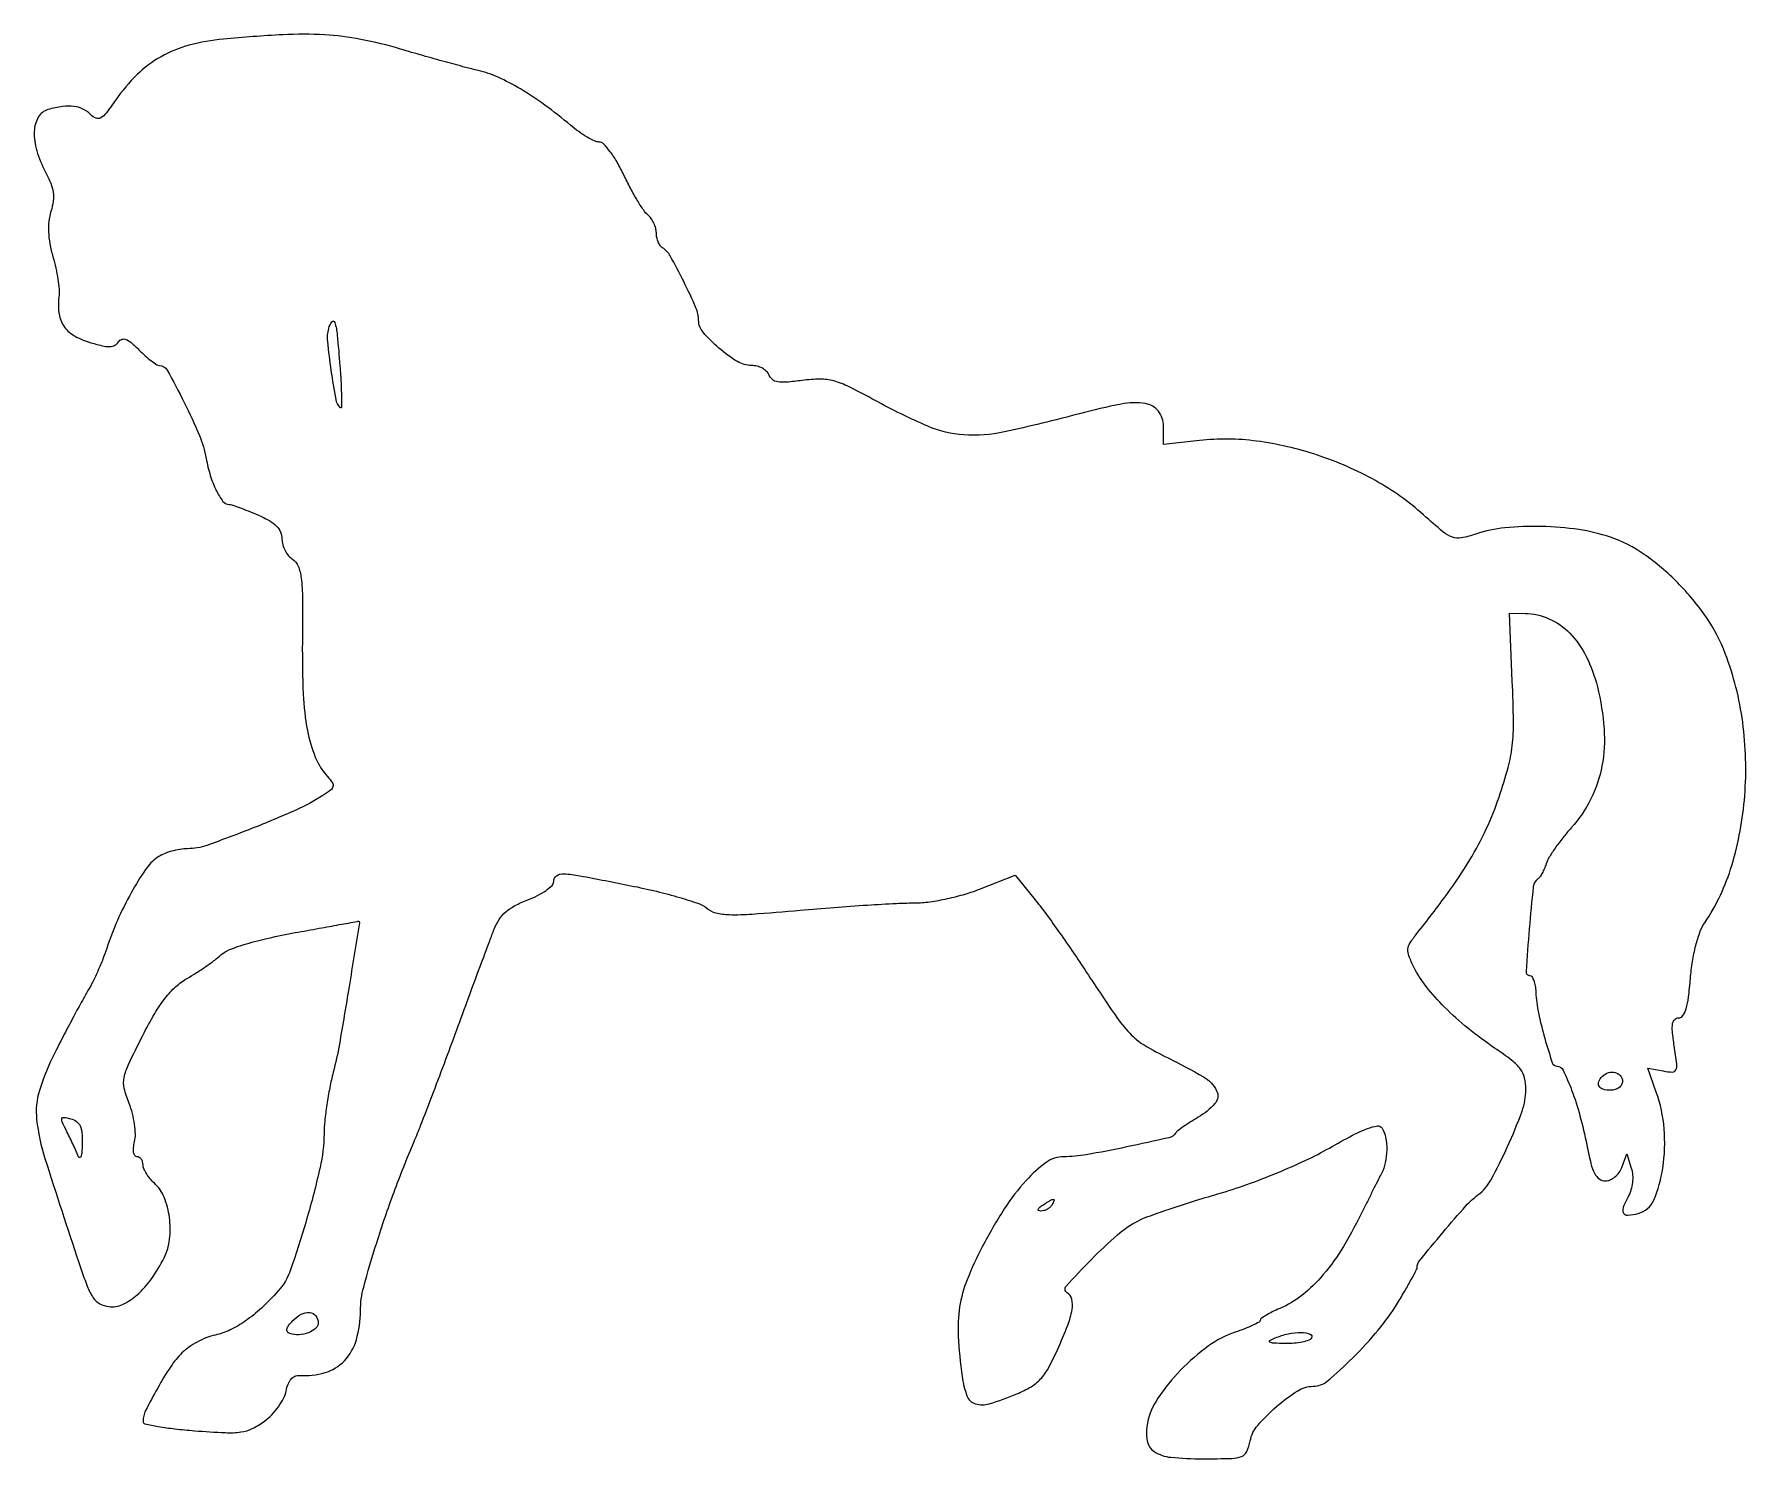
# Model space of a CAD drawing. Extents: x 0 to 283, y 0 to 236.
import ezdxf

# ---------------------------------------------------------------- set-up
doc = ezdxf.new("R2010")
doc.units = 0

msp = doc.modelspace()

# ---------------------------------------------------------------- linework, layer by layer
for points in [[(31.330322, 235.045013, 0.042385), (25.641592, 234.028939, 0.063252), (20.969664, 232.120503, 0.064991), (17.013154, 229.150408, 0.047797), (13.470762, 224.957809, -0.011447), (11.888467, 222.782651, -0.098143), (10.990875, 221.990081, -0.234786), (10.214565, 221.938411, -0.097972), (9.319002, 222.538141, 0.08178), (8.033912, 223.459854, 0.085685), (6.541554, 223.902026, 0.066189), (4.680538, 223.873946, 0.028649), (2.25, 223.369714, 0.202098), (0.651626, 222.127515, 0.118564), (-0.017433, 219.758812, 0.082697), (0.387031, 216.559571, 0.050416), (1.843878, 213.030686, -0.027882), (2.707447, 211.179656, -0.060883), (3.10801, 209.668745, -0.067394), (3.112328, 208.205331, -0.041561), (2.744937, 206.520588, 0.045914), (2.401236, 204.875969, 0.039417), (2.338535, 203.108661, 0.035008), (2.560119, 201.161631, 0.02332), (3.072128, 198.9743, -0.014454), (3.539732, 197.125006, -0.014853), (3.894965, 195.268435, -0.014742), (4.107166, 193.643644, -0.058897), (4.089856, 192.64165, 0.061404), (4.054658, 189.775185, 0.115592), (4.823581, 187.605184, 0.115903), (6.474648, 186.00638, 0.06194), (9.088309, 184.855396, 0.01369), (11.221457, 184.279433, 0.061877), (12.500455, 184.134624, 0.118308), (13.338681, 184.345427, 0.134635), (13.943205, 184.908104, -0.168181), (14.46884, 185.336634, -0.182741), (15.126423, 185.329559, -0.084319), (16.019385, 184.793692, -0.019169), (17.319149, 183.589942, 0.01456), (18.370525, 182.598077, 0.019211), (19.387593, 181.760795, 0.016909), (20.268541, 181.136501, 0.146715), (20.723721, 181, -0.27374), (21.988481, 180.251481, -0.009085), (24.816314, 174.870408, -0.016845), (27.331286, 169.415385, -0.05572), (28.449388, 165.626892, 0.030729), (29.137838, 162.777854, 0.040534), (30.127424, 160.297094, 0.045188), (31.229198, 158.50368, 0.236671), (32.233687, 158, -0.081364), (32.710858, 157.921833, -0.006248), (33.942221, 157.490079, -0.008439), (35.403574, 156.928965, -0.006334), (36.99314, 156.2641, -0.024738), (38.915201, 155.315912, -0.069041), (40.113507, 154.413214, -0.09912), (40.769565, 153.432782, -0.098347), (41, 152.272574, 0.06834), (41.129617, 151.328674, 0.05219), (41.514063, 150.358323, 0.053095), (42.080287, 149.508237, 0.079823), (42.75, 148.923451, -0.160879), (43.683449, 147.799978, -0.064148), (44.177375, 145.833917, -0.027984), (44.392559, 142.370947, -0.003885), (44.380579, 135.170604, 0.013153), (44.525353, 126.590752, 0.035652), (45.219892, 120.548803, 0.051246), (46.51847, 116.167236, 0.086473), (48.558286, 112.935595, -0.036002), (49.335809, 111.941159, -0.211805), (49.447867, 111.304314, -0.169225), (49.056998, 110.705813, -0.021615), (47.781956, 109.807505, -0.038182), (43.281399, 107.382564, -0.010881), (35.952728, 104.317483, -0.008222), (28.552691, 101.549647, -0.085577), (25.364799, 101, 0.042206), (24.092984, 100.892452, 0.029161), (22.684673, 100.567117, 0.0295), (21.357933, 100.091346, 0.051975), (20.341092, 99.526357, 0.091111), (18.419227, 97.576089, 0.022172), (16.039722, 93.712428, 0.02273), (13.749043, 89.114622, 0.025528), (11.9819, 84.5, -0.015417), (11.35188, 82.749654, -0.010426), (10.531417, 80.79375, -0.010511), (9.658443, 78.934901, -0.020553), (8.872352, 77.5, 0.010294), (7.941225, 75.88012, 0.002746), (6.526184, 73.262675, 0.002783), (4.950304, 70.26905, 0.002868), (3.423732, 67.287829, 0.039833), (0.849122, 60.986664, 0.105614), (0.376379, 56.169367, 0.048787), (1.754633, 49.7069, 0.003609), (7.358398, 32.5, 0.009647), (8.756505, 28.564503, 0.059241), (9.746844, 26.657522, 0.117959), (10.833982, 25.667588, 0.096544), (12.334378, 25.184801, 0.14004), (14.599651, 25.549096, 0.07169), (17.025788, 27.141604, 0.057743), (19.39634, 29.782827, 0.038355), (21.489487, 33.279381, 0.087291), (22.396989, 36.336107, 0.06115), (22.369299, 39.936063, 0.062909), (21.492729, 43.291973, 0.114012), (19.879544, 45.609012, -0.035456), (19.16031, 46.359177, -0.035165), (18.552116, 47.205414, -0.037371), (18.12981, 48.020246, -0.101207), (18, 48.654988, 0.07416), (17.923353, 49.168909, 0.088299), (17.700653, 49.604903, 0.100632), (17.369564, 49.896362, 0.131052), (16.980948, 50, -0.253119), (16.628723, 50.190516, -0.106352), (16.4291, 50.709431, -0.066496), (16.41107, 51.509361, -0.033924), (16.589422, 52.500264, 0.067457), (16.727419, 53.736191, 0.029506), (16.591225, 55.383066, 0.028277), (16.234852, 57.158936, 0.031517), (15.68937, 58.818321, -0.036164), (14.890921, 61.325457, -0.109015), (14.857304, 63.108968, -0.061998), (15.574285, 65.256954, -0.006354), (17.950202, 70.068057, -0.014426), (19.936354, 73.701405, -0.032816), (21.688116, 76.291176, -0.042739), (23.414879, 78.160574, -0.055294), (25.301517, 79.533664, 0.012173), (26.814112, 80.446556, 0.009493), (28.413303, 81.508845, 0.009618), (29.865885, 82.555891, 0.022946), (30.891601, 83.4019, -0.091583), (32.328123, 84.288396, -0.019616), (35.110541, 85.244624, -0.017832), (38.75943, 86.200218, -0.01029), (43.20939, 87.10178, 0.000041), (47.159758, 87.818174, 0.000068), (50.496195, 88.423988, 0.000003), (53.511439, 88.971924, 0.017151), (53.56489, 88.983544, -0.539455), (53.827761, 88.743007, -0.000419), (52.110566, 78.137732, -0.003006), (50.508981, 68.658469, -0.020043), (49.494855, 63.980145, 0.014866), (48.919576, 61.45293, 0.010975), (48.428157, 58.626432, 0.011112), (48.081532, 55.93255, 0.0243), (47.9627, 53.855655, -0.053671), (47.306469, 48.214188, -0.015103), (45.083097, 39.623141, -0.012559), (42.417003, 31.258819, -0.099652), (40.366391, 27.777611, -0.021958), (37.591126, 24.943389, -0.035364), (34.967074, 22.815767, -0.041526), (32.437969, 21.342069, -0.05716), (29.952024, 20.489463, 0.04208), (28.534823, 20.050583, 0.027236), (26.979802, 19.320629, 0.027354), (25.527983, 18.434432, 0.045699), (24.428765, 17.519674, 0.050408), (22.591889, 15.269728, 0.016979), (20.375468, 11.654488, 0.013515), (18.42264, 7.984446, 0.116008), (18, 6.187365, 0.351539), (18.303702, 5.808787, 0.009773), (20.50555, 5.364579, 0.015951), (23.259448, 4.95505, 0.009753), (26.529531, 4.639423, 0.007167), (31.631757, 4.320728, 0.04628), (34.206872, 4.435259, 0.079566), (36.079141, 5.005689, 0.045557), (38.103007, 6.234278, 0.042848), (39.308183, 7.296177, 0.034504), (40.412878, 8.624106, 0.035664), (41.265499, 10.003567, 0.07135), (41.691921, 11.209606, -0.044876), (42.027401, 12.345882, -0.080258), (42.524271, 13.180542, -0.104952), (43.150727, 13.6713, -0.133856), (43.868445, 13.80878, 0.091341), (48.128636, 14.259062, 0.13189), (51.341677, 16.227873, 0.120552), (53.323536, 19.698614, 0.06904), (54.005205, 24.5, -0.065263), (54.531726, 28.420193, -0.010763), (56.685484, 35.761274, -0.01193), (59.569565, 44.160487, -0.011569), (62.878806, 52.5, 0.00731), (64.004762, 55.268475, 0.00166), (65.829677, 59.996875, 0.001718), (67.897692, 65.464842, 0.001669), (69.948368, 71, -0.000463), (71.935146, 76.402662, -0.000559), (73.810809, 81.47117, -0.000474), (75.398907, 85.735522, -0.003817), (76.145591, 87.689089, -0.053402), (76.974839, 89.28419, -0.067179), (78.072122, 90.534574, -0.058424), (79.586488, 91.569825, -0.029539), (81.696246, 92.521797, 0.026872), (83.344258, 93.254869, 0.036503), (84.735772, 94.098932, 0.039879), (85.726707, 94.930086, 0.200928), (86, 95.582708, -0.2428), (86.483134, 96.518978, -0.16989), (87.64555, 96.855084, -0.033435), (90.338236, 96.525093, -0.001786), (98.801852, 94.876644, -0.010057), (103.029642, 93.948768, -0.01283), (106.883766, 92.915989, -0.010797), (110.042653, 91.907358, -0.097478), (111.29182, 91.18381, 0.119567), (112.82814, 90.38136, 0.055087), (115.078741, 90.079617, 0.024504), (118.864763, 90.177256, 0.003307), (126.79182, 90.823915, -0.002992), (132.409336, 91.285732, -0.003123), (137.952621, 91.673263, -0.003001), (142.747015, 91.949483, -0.013719), (145.53625, 92.016749, 0.033311), (147.941475, 92.169136, 0.01878), (150.825749, 92.656602, 0.018329), (153.801094, 93.389881, 0.022818), (156.500892, 94.296325), (162.429284, 96.592649), (165.723576, 92.546325, -0.011898), (167.324968, 90.480869, -0.004346), (169.495318, 87.485483, -0.004306), (171.812531, 84.168059, -0.005139), (173.937519, 81, 0.004168), (178.968183, 73.468398, 0.039705), (181.389606, 70.453055, 0.067606), (183.795993, 68.507767, 0.023277), (187.736064, 66.364077, -0.019374), (193.62096, 63.221517, -0.143377), (195.780515, 60.934595, -0.307023), (195.517359, 58.820266, -0.081276), (192.75, 56.54092, 0.00932), (191.468763, 55.763402, 0.011542), (190.307106, 54.990372, 0.009961), (189.365577, 54.303645, 0.080245), (188.997596, 53.916914, -0.189144), (187.881036, 53.158739, -0.003561), (180.864372, 51.62266, -0.008299), (174.186991, 50.326006, -0.043828), (170.475006, 50, 0.157678), (167.583329, 49.064844, 0.052444), (164.225307, 46.057554, 0.040976), (160.628175, 41.362355, 0.022298), (156.970651, 35.080442, 0.025955), (154.451656, 29.59897, 0.056202), (153.231592, 25.131188, 0.052513), (152.993712, 20.316446, 0.020166), (153.635924, 13.639571, 0.053625), (154.435726, 10.418252, 0.232071), (155.818225, 9.093107, 0.154526), (158.143793, 9.089566, 0.021683), (162.71437, 10.75, 0.035807), (165.052768, 11.91849, 0.073597), (166.6383, 13.205684, 0.061325), (167.953461, 15.050012, 0.018755), (169.474878, 18.125046, 0.013358), (171.138008, 22.111618, 0.051042), (171.84622, 24.705636, 0.097833), (171.794094, 26.413108, 0.20054), (171.028456, 27.482413, -0.46832), (170.871486, 28.586275, -0.010801), (174.98251, 32.94366, -0.018977), (179.386346, 37.086998, -0.060004), (182.729983, 39.360369, -0.032488), (184.406482, 40.09361, -0.005212), (187.779522, 41.275096, -0.005745), (191.788472, 42.581425, -0.005013), (196.012474, 43.857981, 0.014833), (200.767336, 45.397501, 0.011852), (205.796537, 47.327891, 0.012096), (210.55218, 49.41971, 0.019851), (214.456249, 51.44367, -0.008071), (218.3081, 53.557118, -0.031276), (220.790435, 54.675076, -0.053852), (222.405204, 55.092604, -0.295787), (223.184735, 54.735333, -0.096766), (223.779954, 53.214021, -0.048518), (223.951879, 51.148717, -0.047544), (223.717656, 49.006881, -0.070888), (223.080445, 47.236431, 0.00493), (222.596315, 46.30002, 0.001279), (221.835826, 44.783188, 0.001301), (220.977901, 43.049749, 0.001327), (220.134733, 41.323359, -0.022409), (216.797137, 35.162507, -0.040041), (213.44575, 30.481276, -0.048899), (209.967312, 27.096809, -0.068689), (206.25, 24.88456, 0.014547), (205.004712, 24.315321, 0.021697), (203.954687, 23.740007, 0.017862), (203.155072, 23.215736, 0.243323), (203, 22.915948, -0.275288), (202.825259, 22.622622, -0.013545), (201.778608, 22.092048, -0.018732), (200.435606, 21.516901, -0.012098), (198.84207, 20.947878, 0.078661), (194.434758, 18.677011, 0.042387), (189.8199, 14.649877, 0.042541), (186.053698, 10.0262, 0.100618), (184.339894, 5.94947, 0.08938), (184.283421, 2.994542, 0.211959), (185.457732, 1.19003, 0.12171), (188.185624, 0.243694, 0.022927), (193.497445, 0, 0.005697), (198.279792, 0.05449, 0.085007), (199.914404, 0.372915, 0.199484), (200.772286, 1.181454, 0.05601), (201.344297, 2.971487, -0.128704), (202.583528, 5.514801, -0.037157), (205.695009, 8.63701, -0.036737), (209.208936, 11.249995, -0.142441), (211.788208, 12, 0.176945), (214.09421, 12.842446, 0.019486), (218.319795, 16.696864, 0.024536), (222.563639, 21.314205, 0.036694), (225.75, 25.769403, 0.004936), (226.9953, 27.858098, 0.007243), (228.045312, 29.720947, 0.003832), (228.894913, 31.309494, 0.121456), (229, 31.735723, -0.173467), (229.377009, 32.789711, -0.003066), (233.29051, 37.500957, -0.006642), (237.074359, 41.88026, -0.052301), (239.054447, 43.68979, 0.108961), (241.187161, 46.132173, 0.0183), (243.984728, 51.720243, 0.019419), (246.364036, 57.529607, 0.087841), (246.998067, 61.122715, 0.056498), (246.775118, 63.079483, 0.105019), (246.104138, 64.521177, 0.068813), (244.698924, 65.935193, 0.014017), (241.825414, 68, -0.021585), (237.389669, 71.290272, -0.026146), (233.542381, 74.758657, -0.028835), (230.484375, 78.19497, -0.051751), (228.460985, 81.378662, -0.022438), (227.631686, 83.246366, -0.11615), (227.473211, 84.356962, -0.12148), (227.830811, 85.396551, -0.025537), (228.962757, 86.968307, 0.011262), (234.037179, 93.606361, 0.022025), (237.718897, 99.151574, 0.026303), (240.443513, 104.266109, 0.027968), (242.554444, 109.536422, 0.014421), (244.048404, 114.43174, 0.038402), (244.740008, 118.016304, 0.031818), (244.941594, 122.027252, 0.007468), (244.751063, 128.75), (244.263982, 140), (246.881991, 139.964565, -0.103452), (250.82478, 139.084098, -0.092195), (254.270714, 136.676968, -0.079616), (256.999606, 132.840593, -0.054377), (258.84117, 127.80718, -0.042673), (259.942891, 120.838503, -0.063899), (259.597695, 114.694011, -0.070184), (257.776242, 109.26824, -0.066169), (254.497995, 104.436792, 0.014671), (253.107795, 102.78284, 0.015192), (251.833711, 101.068933, 0.015061), (250.823105, 99.522203, 0.061147), (250.358642, 98.5, -0.023722), (250.064163, 97.697705, -0.024944), (249.699299, 96.940625, -0.025608), (249.320666, 96.323298, -0.093157), (248.99623, 96, 0.220316), (248.218699, 94.700609, 0.005624), (247.55956, 87.729853, 0.004565), (247.036869, 80.669851, 0.433314), (247.66468, 80, -0.258956), (247.996496, 79.815796, -0.053566), (248.297891, 79.192188, -0.043815), (248.530113, 78.303525, -0.028637), (248.647289, 77.25, 0.037485), (249.088953, 73.830353, 0.018879), (250.128448, 69.603343, 0.009924), (251.371562, 65.566599, 0.323698), (252.155057, 65, -0.290549), (253.171579, 64.354836, -0.019417), (254.580518, 61.030821, -0.02405), (255.957904, 56.789221, -0.017912), (257.080409, 51.996816, 0.011974), (257.770744, 48.883463, 0.05821), (258.403936, 47.19324, 0.120019), (259.159892, 46.320157, 0.155812), (260.162329, 46, 0.103368), (260.955025, 46.165648, 0.068608), (261.750317, 46.652161, 0.064457), (262.431747, 47.374808, 0.068357), (262.890702, 48.233577), (263.716956, 50.467153), (264.463685, 48.114417, -0.058978), (264.678255, 46.995778, -0.045664), (264.653952, 45.754354, -0.044757), (264.401343, 44.510066, -0.050455), (263.937034, 43.382347, 0.029494), (263.099161, 41.567046, 0.233799), (263.17624, 40.671839, 0.287222), (263.900216, 40.307562, 0.040664), (265.61838, 40.610455, 0.232428), (268.185948, 42.828648, 0.063661), (269.677115, 48.126365, 0.056895), (269.89539, 54.628527, 0.06486), (268.600032, 60.716479), (267.200064, 64.684412), (269.734924, 64.199842, 0.038557), (271.271119, 64.027365, 0.306368), (271.846029, 64.387681, 0.135074), (271.985193, 65.322074, 0.007044), (271.57362, 68.357637, -0.011875), (271.272596, 70.751308, -0.064324), (271.308024, 72.057375, -0.159872), (271.653533, 72.73311, -0.197791), (272.301817, 73, 0.249737), (272.994169, 73.368814, 0.075381), (273.520319, 74.482391, 0.041274), (273.929046, 76.415039, 0.011454), (274.247917, 79.499752, -0.019515), (274.586961, 82.332415, -0.023175), (275.133954, 84.969901, -0.025329), (275.828013, 87.201872, -0.059975), (276.618061, 88.749752, 0.075158), (281.100138, 98.228137, 0.053931), (283.246206, 109.764701, 0.052127), (282.905214, 121.941673, 0.058081), (280.01987, 133.327634, 0.05956), (276.887018, 139.298548, 0.044427), (272.143116, 145.034972, 0.045133), (266.579642, 149.728816, 0.070449), (261, 152.562728, 0.046157), (255.7744, 153.825118, 0.030199), (249.594019, 154.348038, 0.030472), (243.540962, 154.124608, 0.056455), (238.737701, 153.097771, -0.032532), (236.313677, 152.457191, -0.136477), (234.82551, 152.573447, -0.087107), (233.274646, 153.467633, -0.00888), (230.056707, 156.259107, 0.056552), (222.07439, 161.94964, 0.046518), (212.486676, 166.155282, 0.046987), (202.402392, 168.479269, 0.061391), (192.947203, 168.573537), (187, 167.900687), (187, 170.931291, 0.166105), (186.147705, 173.426036, 0.193337), (183.998807, 174.686346, 0.084941), (179.974848, 174.601793, 0.017722), (173.070112, 173.014745, -0.011996), (160.634253, 170.006074, -0.069634), (153.919626, 169.506001, -0.086057), (147.968307, 170.939688, -0.023415), (139.244972, 175.206509, 0.009689), (134.915112, 177.473662, 0.049075), (132.371949, 178.445191, 0.069367), (130.10955, 178.737119, 0.031633), (127.130801, 178.51799, -0.013063), (124.576667, 178.234466, -0.062308), (123.112585, 178.293099, -0.123235), (122.223748, 178.679115, -0.13823), (121.667214, 179.424843, 0.111619), (121.264882, 180.027398, 0.066108), (120.562196, 180.537298, 0.061033), (119.681994, 180.88254, 0.063052), (118.754246, 181, -0.137823), (116.422767, 181.655104, -0.039777), (113.363849, 183.873014, -0.038662), (110.733208, 186.497073, -0.179224), (110, 188.476873, 0.103778), (109.563295, 190.558251, 0.012093), (107.535965, 194.889087, 0.01093), (105.299227, 199.14526, 0.128577), (104.019016, 200.488248, -0.104614), (103.628428, 200.861005, -0.051515), (103.299336, 201.46723, -0.047928), (103.075546, 202.194237, -0.050753), (103, 202.936572, 0.065583), (102.897034, 203.718207, 0.044436), (102.587971, 204.562869, 0.04442), (102.13431, 205.340051, 0.065323), (101.597348, 205.919208, -0.071678), (100.901687, 206.688836, -0.012482), (99.847557, 208.344741, -0.013332), (98.702615, 210.366565, -0.0116), (97.610291, 212.541653, 0.020645), (96.51261, 214.63226, 0.028773), (95.350849, 216.39661, 0.028444), (94.271552, 217.686603, 0.207196), (93.547739, 218, -0.109258), (92.772121, 218.171532, -0.023212), (91.538889, 218.816266, -0.023246), (90.150812, 219.715053, -0.020262), (88.784796, 220.778777, 0.017465), (84.538962, 224.123339, 0.024383), (80.505742, 226.786182, 0.027766), (76.78585, 228.719293, 0.048551), (73.5, 229.832727, -0.00779), (71.385577, 230.36198, -0.002138), (68.071827, 231.261703, -0.00216), (64.324313, 232.313866, -0.002253), (60.638133, 233.383991, 0.02386), (54.046564, 234.992412, 0.033765), (48.054616, 235.739971, 0.027276), (41.131693, 235.754347, 0.009892)], [(50.601432, 180.898757, -0.00577), (50.78325, 178.095092, -0.010758), (50.855398, 175.82026, -0.007168), (50.848146, 174.070687, -0.663211), (50.671734, 174, -0.151527), (49.958088, 175.371058, -0.008397), (49.168522, 180.191369, -0.011024), (48.577225, 184.954175, -0.08955), (48.745929, 187.136435, -0.100941), (49.284409, 188.231594, -0.611141), (49.753387, 188.144061, -0.048595), (50.158534, 186.060105, -0.004651)], [(263, 62.5, -0.130775), (262.846791, 61.924246, -0.10214), (262.416667, 61.4375, -0.08892), (261.769411, 61.111864, -0.072314), (261, 61, -0.069236), (259.776516, 61.170234, -0.19625), (259.110821, 61.691245, -0.235594), (259.06796, 62.450414, -0.095046), (259.666667, 63.333333, -0.125809), (260.659362, 63.921784, -0.133222), (261.790057, 63.944294, -0.154548), (262.66229, 63.407543, -0.180027)], [(7.921053, 52.133369, -0.014563), (7.854526, 50.82616, -0.052618), (7.701308, 50.007927, -0.327217), (7.497774, 49.853817, -0.317604), (7.283847, 50, 0.013461), (6.979447, 50.755074, 0.004555), (6.496978, 51.837667, 0.004526), (5.941709, 53.025131, 0.005184), (5.389082, 54.149506, -0.008415), (4.595307, 55.791234, -0.182946), (4.557648, 56.315998, -0.374525), (4.880691, 56.520261, -0.025733), (6.026287, 56.282875, -0.09241), (6.977852, 55.834809, -0.130248), (7.569922, 55.113608, -0.087362), (7.867824, 53.966418, -0.025383)], [(168.5, 42, -0.075854), (168.175433, 41.618541, -0.054031), (167.713662, 41.298248, -0.053889), (167.192374, 41.083483, -0.074131), (166.690983, 41.015313, -0.102799), (166.327599, 41.095709, -0.37991), (166.239151, 41.292684, -0.147021), (166.445888, 41.597454, -0.027275), (167, 42, -0.008108), (168.281145, 42.798791, -0.136158), (168.758161, 42.931144, -0.541951), (168.886554, 42.734105, -0.034464)], [(47, 22.509643, -0.215619), (46.58077, 21.582683, -0.089638), (45.377527, 20.85728, -0.077482), (43.801235, 20.522827, -0.095068), (42.3125, 20.725256, -0.153841), (41.905694, 21.021864, -0.219018), (41.816295, 21.453387, -0.106958), (42.102315, 22.060846, -0.027423), (42.8125, 22.890461, -0.083516), (44.189673, 23.91867, -0.142292), (45.588979, 24.19068, -0.202582), (46.594989, 23.653509, -0.17181)], [(211.5, 20, -0.168653), (211.029593, 19.617213, -0.034112), (209.979287, 19.314396, -0.032472), (208.649428, 19.116695, -0.025431), (207.190983, 19.070285, -0.006026), (205.214635, 19.131754, -0.115396), (204.62554, 19.296644, -0.580021), (204.621218, 19.552304, -0.032672), (205.5, 20, -0.049656), (207.636509, 20.676444, -0.051896), (209.83269, 20.905004, -0.087703), (211.274665, 20.650111, -0.475202)]]:
    msp.add_lwpolyline(points, format="xyb", close=True)

doc.saveas('drawing.dxf')
